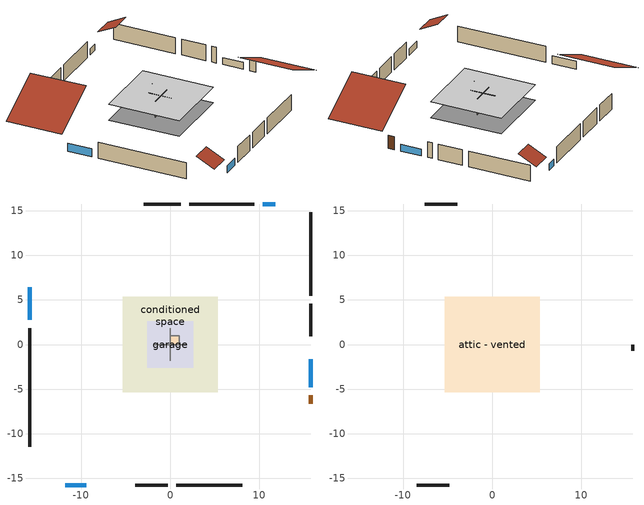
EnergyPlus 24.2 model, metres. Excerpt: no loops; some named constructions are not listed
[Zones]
conditioned space
 floor foundation (Slab2 construction): -5.34,-5.34 -5.34,5.34 5.34,5.34 5.34,-5.34 z0
 wall outside (AdiabaticWallConstruction 1): 15.78,-6.63 15.78,-5.71 z0:2.03
 wall outside (AdiabaticWallConstruction): -15.78,6.41 -15.78,2.77 z0:1.22; 11.79,15.78 10.36,15.78 z0:0.98; 15.78,-4.79 15.78,-1.63 z0:1.07; -11.79,-15.78 -9.41,-15.78 z0:1.04
 wall outside (Wall3 construction): -15.78,1.84 -15.78,-11.49 z0:2.44
 wall outside (Wall4 construction): 1.19,15.78 -3,15.78 z0:2.44
 wall outside (Wall7 construction): 15.78,5.5 15.78,14.85 z0:2.44
 wall outside (Wall8 construction): 0.66,-15.78 8.07,-15.78 z0:2.44
 wall to garage (Wall5 construction): 0,-1.83 0,1.83 z0:2.44
 wall to garage (Wall6 construction): 1.83,0 -1.83,0 z0:2.44
 window (WindowConstruction): -15.78,6.4 -15.78,2.77 z0:1.22
 window (WindowConstruction 1): 11.79,15.78 10.36,15.78 z0:0.98
 window (WindowConstruction 2): 15.78,-4.79 15.78,-1.63 z0:1.07
 window (WindowConstruction 3): -11.79,-15.78 -9.41,-15.78 z0:1.04
 door (Door): 15.78,-6.63 15.78,-5.72 z0:2.03
furnace airloop ret air zone
 floor adiabatic (AdiabaticConst): 0,0 0,1 1,1 1,0 z0
 wall adiabatic (AdiabaticConst): 0,1 0,0 1,0 1,1 0,1 z0:1
 ceiling adiabatic (AdiabaticConst): 1,0 1,1 0,1 0,0 z1
garage
 floor foundation (Slab1 construction): -2.59,-2.59 -2.59,2.59 2.59,2.59 2.59,-2.59 z0
 wall outside (Wall1 construction): 9.43,15.78 2.12,15.78 z0:2.44
 wall outside (Wall12 construction): -3.92,-15.78 -0.27,-15.78 z0:2.44
 wall outside (Wall2 construction): 15.78,0.91 15.78,4.57 z0:2.44
attic - vented
 floor to garage (Floor1 construction): -2.59,-2.59 -2.59,2.59 2.59,2.59 2.59,-2.59 z2.44
 floor to conditioned space (Floor2 construction Reversed): -5.34,-5.34 -5.34,5.34 5.34,5.34 5.34,-5.34 z2.44
 wall outside (Wall10 construction): -8.48,-15.78 -4.85,-15.78 z0:2.44
 wall outside (Wall11 construction): 15.78,-0.71 15.78,-0.02 z0:2.44
 wall outside (Wall9 construction): -3.93,15.78 -7.56,15.78 z0:2.44
 roof outside (Roof1 construction): -15.78,7.33,2.44 -8.23,7.33,6.21 -8.23,15.78,6.21 -15.78,15.78,2.44
 roof outside (Roof2 construction): 12.72,15.78,2.44 12.72,13.04,3.81 15.78,13.04,3.81 15.78,15.78,2.44
 roof outside (Roof3 construction): -12.72,-15.78,2.44 -12.72,-13.04,3.81 -15.78,-13.04,3.81 -15.78,-15.78,2.44
 roof outside (Roof4 construction): 15.78,-7.56,2.44 8.43,-7.56,6.11 8.43,-15.78,6.11 15.78,-15.78,2.44
[Material] Roughness=Rough; Thermal Absorptance=0.9
Name | Thickness {m} | Conductivity {W/m-K} | Density {kg/m3} | Specific Heat {J/kg-K} | Solar Absorptance | Visible Absorptance
ceiling loosefill ins | 0.338667 | 0.0480833 | 16.02 | 1046.75 | 0.7 | 0.7
ceiling stud and cavity 1 | 0.1397 | 0.0920385 | 65.682 | 1177.47 | 0.7 | 0.7
gypsum board | 0.0127 | 0.160291 | 801 | 837.4 | 0.6 | 0.6
osb sheathing 0.5 in. 2; osb sheathing 0.5 in. 3 | 0.0127 | 0.115458 | 512.64 | 1214.23 | 0.7 | 0.7
wall stud and cavity 2 | 0.1397 | 0.335416 | 139.0536 | 1170.24 | 0.7 | 0.7
[Construction]
Floor2 construction: ceiling loosefill ins, ceiling stud and cavity 1, gypsum board
Wall5 construction Reversed: gypsum board, wall stud and cavity 2, osb sheathing 0.5 in. 2
Wall6 construction Reversed: gypsum board, wall stud and cavity 2, osb sheathing 0.5 in. 3
[EnergyManagementSystem:Program]
natural_vent_program: Set Tin = tin_s; Set Tout = tout_s; Set Wout = out_wt_s; Set Pbar = out_pb_s; Set Phiout = (@RhFnTdbWPb Tout Wout Pbar); Set MaxHR = 0.0115; Set Tnvsp = (htg_sp_s + clg_sp_s) / 2; Set NVavail = natural_vent_s; Set ClgSsnAvail = cool_season; Set Qnv = 0; Set Qwhf = 0; Set whole_house_fan_mix_act = 0; Set whole_house_fan_act = 0; If ((Wout < MaxHR) && (Tin > Tout) && (Tin > Tnvsp) && (ClgSsnAvail > 0)); Set WHF_Flow = 0; Set Adj = (Tin-Tnvsp)/(Tin-Tout); Set Adj = (@Min Adj 1); Set Adj = (@Max Adj 0); If (WHF_Flow > 0); Set Qwhf = WHF_Flow*Adj; Set whole_house_fan_mix_act = WHF_Flow*Adj; Set WHF_W = 0; Set whole_house_fan_act = WHF_W*Adj; ElseIf (NVavail > 0); Set NVArea = 4683.3165688320005; Set Cs = 8.968567957270247e-05; Set Cw = 6.158219665777789e-05; Set Tdiff = Tin-Tout; Set dT = (@Abs Tdiff); Set Vwind = site_vw_s; Set SGNV = NVArea*Adj*((((Cs*dT)+(Cw*(Vwind^2)))^0.5)/1000); Set MaxNV = 1.5454705606656003; Set Qnv = (@Min SGNV MaxNV); EndIf; EndIf; Set natural_vent_flow_act = Qnv; Set whole_house_fan_flow_act = Qwhf; Set natural_vent_program_Qnv = Qnv; Set natural_vent_program_Qwhf = Qwhf
room_ac_supply_fan_disaggregate_program: Set room_ac_supply_fan_clg = 0; If room_ac_clg_coil_s > 0; Set room_ac_supply_fan_clg = room_ac_supply_fan_s; EndIf
total_airflows_program: Set total_infil_flow_rate = 0; Set total_mechvent_flow_rate = 0; Set total_natvent_flow_rate = 0; Set total_whf_flow_rate = 0; Set total_infil_flow_rate = total_infil_flow_rate + (infil_program_Qinf * 1); Set total_mechvent_flow_rate = total_mechvent_flow_rate + (infil_program_Qfan * 1); Set total_natvent_flow_rate = total_natvent_flow_rate + (natural_vent_program_Qnv * 1); Set total_whf_flow_rate = total_whf_flow_rate + (natural_vent_program_Qwhf * 1)
total_loads_program: Set loads_htg_tot = 0; Set loads_clg_tot = 0; If htg_load_cond > 0; Set loads_htg_tot = loads_htg_tot + (htg_load_cond - clg_load_cond) * 1.0; Set loads_htg_tot = loads_htg_tot + (htg_load_duct - clg_load_duct) * 1.0; EndIf; Set loads_htg_tot = (@Max loads_htg_tot 0); If clg_load_cond > 0; Set loads_clg_tot = loads_clg_tot + (clg_load_cond - htg_load_cond) * 0.4; Set loads_clg_tot = loads_clg_tot + (clg_load_duct - htg_load_duct) * 0.4; EndIf; Set loads_clg_tot = (@Max loads_clg_tot 0)
unmet_hours_program: Set htg_unmet_hours = 0; Set clg_unmet_hours = 0; Set unit_htg_unmet_hours = 0; If ((DayOfYear >= 1) && (DayOfYear <= 365)); Set unit_htg_unmet_hours = unit_htg_unmet_hours + conditioned_space_htg_unmet_s; If unit_htg_unmet_hours > htg_unmet_hours; Set htg_unmet_hours = unit_htg_unmet_hours; EndIf; EndIf; Set unit_clg_unmet_hours = 0; If ((DayOfYear >= 1) && (DayOfYear <= 365)); Set unit_clg_unmet_hours = unit_clg_unmet_hours + conditioned_space_clg_unmet_s; If unit_clg_unmet_hours > clg_unmet_hours; Set clg_unmet_hours = unit_clg_unmet_hours; EndIf; EndIf
water_heater_Control: Set water_heater_HPWHSchedOverride = water_heater_T_set; If (water_heater_amb_temp<5.56) || (water_heater_amb_temp>48.89); Set water_heater_UESchedOverride = water_heater_T_set; Set water_heater_LESchedOverride = water_heater_T_set; Else; Set water_heater_UESchedOverride = water_heater_T_set - 9.0; Set water_heater_LESchedOverride = 0; EndIf
water_heater_hpwh_EC_adj: If WarmupFlag == 0; Set dhw_e_cons = water_heater_tank_energy + water_heater_tank_on_cycle_parasitic + water_heater_tank_off_cycle_parasitic + water_heater_coil_energy + water_heater_fan_energy; Set water_heater_hpwh_ec_adj_act = 0.0 * dhw_e_cons / 1; EndIf
water_heater_InletAir: Set water_heater_Tamb_act = water_heater_amb_temp; Set water_heater_RHamb_act = 0; Set water_heater_RHamb_act = water_heater_RHamb_act + (water_heater_amb_rh / 100) / 1; Set water_heater_sens_act = (0 - water_heater_sens_cool - (water_heater_tl + water_heater_fan_pwr)) / 1; Set water_heater_lat_act = (0 - water_heater_lat_cool) / 1
[EnergyManagementSystem:Subroutine]
furnace_airloop_0_duct_subroutine: Set AH_MFR = furnace_airloop_AH_MFR / 1; If AH_MFR > 0; Set AH_Tout = furnace_airloop_AH_Tout; Set AH_Wout = furnace_airloop_AH_Wout; Set RA_T = furnace_airloop_RA_T; Set RA_W = furnace_airloop_Ra_W; Set Fan_RTF = furnace_airloop_Fan_RTF; Set DZ_T = furnace_airloop_0_DZ_T; Set DZ_W = furnace_airloop_0_DZ_W; Set AH_VFR = furnace_airloop_AH_VFR / 1; Set h_SA = (@HFnTdbW AH_Tout AH_Wout); Set h_RA = (@HFnTdbW RA_T RA_W); Set h_fg = (@HfgAirFnWTdb AH_Wout AH_Tout); Set h_DZ = (@HFnTdbW DZ_T DZ_W); Set air_cp = 1006.0; Set f_sup = 0.19999999999999998; Set f_ret = 0.1; Set sup_lk_mfr = f_sup * AH_MFR; Set ret_lk_mfr = f_ret * AH_MFR; Set SupTotLkToCond = sup_lk_mfr*(h_RA - h_SA); Set SupLatLkToCond = sup_lk_mfr*h_fg*(RA_W-AH_Wout); Set SupSensLkToCond = SupTotLkToCond-SupLatLkToCond; Set supply_ua = 39.931; Set eTm = 0-((Fan_RTF/(AH_MFR*air_cp))*supply_ua); Set t_sup = DZ_T+((AH_Tout-DZ_T)*(@Exp eTm)); Set SupCondToCond = AH_MFR*air_cp*(t_sup-AH_Tout); Set SupCondToDZ = 0-SupCondToCond; Set return_ua = 6.478; Set eTm = 0-((Fan_RTF/(AH_MFR*air_cp))*return_ua); Set t_ret = DZ_T+((RA_T-DZ_T)*(@Exp eTm)); Set RetCondToRP = AH_MFR*air_cp*(t_ret-RA_T); Set RetCondToDZ = 0-RetCondToRP; Set RetLatLkToRP = 0; Set RetSensLkToRP = ret_lk_mfr*air_cp*(DZ_T-RA_T); Set SupTotLkToDZ = sup_lk_mfr*(h_SA-h_DZ); Set SupLatLkToDZ = sup_lk_mfr*h_fg*(AH_Wout-DZ_W); Set SupSensLkToDZ = SupTotLkToDZ-SupLatLkToDZ; Set FracOutsideToCond = 1.0; Set FracOutsideToDZ = 0.0; Set FracCondToOutside = 0.0; Set FracDZToOutside = 1.0; Set FracDZToCond = 0.0; Set FracCondToDZ = 0.0; Set lk_imbal_vfr = @ABS(f_sup - f_ret) * AH_VFR; Set ImbalLkCondToDZ = lk_imbal_vfr * FracCondToDZ; Set ImbalLkDZToCond = lk_imbal_vfr * FracDZToCond; Set ImbalLkOutsideToCond = lk_imbal_vfr * FracOutsideToCond; Set ImbalLkOutsideToDZ = lk_imbal_vfr * FracOutsideToDZ; Set ImbalLkCondToOutside = lk_imbal_vfr * FracCondToOutside; Set ImbalLkDZToOutside = lk_imbal_vfr * FracDZToOutside; Else; Set SupLatLkToCond = 0; Set SupSensLkToCond = 0; Set SupCondToCond = 0; Set RetCondToRP = 0; Set RetLatLkToRP = 0; Set RetSensLkToRP = 0; Set RetCondToDZ = 0; Set SupCondToDZ = 0; Set SupLatLkToDZ = 0; Set SupSensLkToDZ = 0; Set ImbalLkCondToDZ = 0; Set ImbalLkDZToCond = 0; Set ImbalLkOutsideToCond = 0; Set ImbalLkOutsideToDZ = 0; Set ImbalLkCondToOutside = 0; Set ImbalLkDZToOutside = 0; EndIf; Set furnace_airloop_0_SupLatLkToCond = SupLatLkToCond; Set furnace_airloop_0_SupSensLkToCond = SupSensLkToCond; Set furnace_airloop_0_SupCondToLv = SupCondToCond; Set furnace_airloop_0_RetCondToRP = RetCondToRP; Set furnace_airloop_0_RetLatLkToRP = RetLatLkToRP; Set furnace_airloop_0_RetSensLkToRP = RetSensLkToRP; Set furnace_airloop_0_RetCondToDZ = RetCondToDZ; Set furnace_airloop_0_SupCondToDZ = SupCondToDZ; Set furnace_airloop_0_SupLatLkToDZ = SupLatLkToDZ; Set furnace_airloop_0_SupSensLkToDZ = SupSensLkToDZ; Set furnace_airloop_0_ZoneMixCondToDZ = ImbalLkCondToDZ; Set furnace_airloop_0_ZoneMixDZToCond = ImbalLkDZToCond; Set furnace_airloop_0_DuctImbalLkSupFanEquivCond = ImbalLkCondToOutside; Set furnace_airloop_0_DuctImbalLkExhFanEquivCond = ImbalLkOutsideToCond; Set furnace_airloop_0_DuctImbalLkSupFanEquivDZ = ImbalLkDZToOutside; Set furnace_airloop_0_DuctImbalLkExhFanEquivDZ = ImbalLkOutsideToDZ
[EnergyManagementSystem:ProgramCallingManager]
attic_vented_1_duct_leakage_imbalance_infil_program_calling_manager: BeginZoneTimestepAfterInitHeatBalance; attic_vented_1_duct_leakage_imbalance_infil_program
component_loads_program_calling_manager: EndOfZoneTimestepAfterZoneReporting; component_loads_program
ev_discharge_pcm: BeginTimestepBeforePredictor; ev_discharge_program
fridge_schedule_1_program_calling_manager: BeginZoneTimestepAfterInitHeatBalance; fridge_schedule_1_program
fridge_schedule_program_calling_manager: BeginZoneTimestepAfterInitHeatBalance; fridge_schedule_program
furnace_airloop_0_duct_program_calling_manager: EndOfSystemTimestepAfterHVACReporting; furnace_airloop_0_duct_program
furnace_supply_fan_disaggregate_program_calling_manager: EndOfSystemTimestepBeforeHVACReporting; furnace_supply_fan_disaggregate_program
infil_program_calling_manager: BeginZoneTimestepAfterInitHeatBalance; infil_program
natural_vent_program_calling_manager: BeginZoneTimestepAfterInitHeatBalance; natural_vent_program
room_ac_supply_fan_disaggregate_program_calling_manager: EndOfSystemTimestepBeforeHVACReporting; room_ac_supply_fan_disaggregate_program
total_airflows_program_calling_manager: EndOfZoneTimestepAfterZoneReporting; total_airflows_program
total_loads_program_calling_manager: EndOfZoneTimestepAfterZoneReporting; total_loads_program
unmet_hours_program_calling_manager: EndOfZoneTimestepBeforeZoneReporting; unmet_hours_program
water_heater_hpwh_EC_adj_ProgramManager: EndOfSystemTimestepBeforeHVACReporting; water_heater_hpwh_EC_adj
water_heater_ProgramManager: InsideHVACSystemIterationLoop; water_heater_Control; water_heater_InletAir
[EnergyManagementSystem:OutputVariable]
Name | EMS Variable | Type of Data in Variable | Update Frequency | EMS Program or Subroutine | Units
furnace supply fan disaggregate htg primary | furnace_supply_fan_primary_htg | Summed | SystemTimestep | furnace_supply_fan_disaggregate_program | J
room ac supply fan disaggregate clg | room_ac_supply_fan_clg | Summed | SystemTimestep | room_ac_supply_fan_disaggregate_program | J
unmet_driving_hours | unmet_driving_hours | Summed | SystemTimestep | ev_discharge_program | hr
loads_htg_tot_peakload_outvar; loads_htg_tot_annual_outvar; loads_htg_tot_timeseries_outvar | loads_htg_tot | Summed | ZoneTimestep | total_loads_program | J
loads_clg_tot_peakload_outvar; loads_clg_tot_annual_outvar; loads_clg_tot_timeseries_outvar | loads_clg_tot | Summed | ZoneTimestep | total_loads_program | J
htg_unmet_hours_annual_outvar; htg_unmet_hours_timeseries_outvar | htg_unmet_hours | Summed | ZoneTimestep | unmet_hours_program | hr
clg_unmet_hours_annual_outvar; clg_unmet_hours_timeseries_outvar | clg_unmet_hours | Summed | ZoneTimestep | unmet_hours_program | hr
unmet_driving_hours_annual_outvar; unmet_driving_hours_timeseries_outvar | unmet_driving_hours | Summed | ZoneTimestep | ev_discharge_program | hr
loads_htg_roofs_annual_outvar; loads_htg_roofs_timeseries_outvar | loads_htg_roofs | Summed | ZoneTimestep | component_loads_program | J
loads_htg_ceilings_annual_outvar; loads_htg_ceilings_timeseries_outvar | loads_htg_ceilings | Summed | ZoneTimestep | component_loads_program | J
loads_htg_walls_annual_outvar; loads_htg_walls_timeseries_outvar | loads_htg_walls | Summed | ZoneTimestep | component_loads_program | J
loads_htg_rim_joists_annual_outvar; loads_htg_rim_joists_timeseries_outvar | loads_htg_rim_joists | Summed | ZoneTimestep | component_loads_program | J
loads_htg_foundation_walls_annual_outvar; loads_htg_foundation_walls_timeseries_outvar | loads_htg_foundation_walls | Summed | ZoneTimestep | component_loads_program | J
loads_htg_doors_annual_outvar; loads_htg_doors_timeseries_outvar | loads_htg_doors | Summed | ZoneTimestep | component_loads_program | J
loads_htg_windows_conduction_annual_outvar; loads_htg_windows_conduction_timeseries_outvar | loads_htg_windows_conduction | Summed | ZoneTimestep | component_loads_program | J
loads_htg_windows_solar_annual_outvar; loads_htg_windows_solar_timeseries_outvar | loads_htg_windows_solar | Summed | ZoneTimestep | component_loads_program | J
loads_htg_skylights_conduction_annual_outvar; loads_htg_skylights_conduction_timeseries_outvar | loads_htg_skylights_conduction | Summed | ZoneTimestep | component_loads_program | J
loads_htg_skylights_solar_annual_outvar; loads_htg_skylights_solar_timeseries_outvar | loads_htg_skylights_solar | Summed | ZoneTimestep | component_loads_program | J
loads_htg_floors_annual_outvar; loads_htg_floors_timeseries_outvar | loads_htg_floors | Summed | ZoneTimestep | component_loads_program | J
loads_htg_slabs_annual_outvar; loads_htg_slabs_timeseries_outvar | loads_htg_slabs | Summed | ZoneTimestep | component_loads_program | J
loads_htg_internal_mass_annual_outvar; loads_htg_internal_mass_timeseries_outvar | loads_htg_internal_mass | Summed | ZoneTimestep | component_loads_program | J
loads_htg_infil_annual_outvar; loads_htg_infil_timeseries_outvar | loads_htg_infil | Summed | ZoneTimestep | component_loads_program | J
loads_htg_natvent_annual_outvar; loads_htg_natvent_timeseries_outvar | loads_htg_natvent | Summed | ZoneTimestep | component_loads_program | J
loads_htg_mechvent_annual_outvar; loads_htg_mechvent_timeseries_outvar | loads_htg_mechvent | Summed | ZoneTimestep | component_loads_program | J
loads_htg_whf_annual_outvar; loads_htg_whf_timeseries_outvar | loads_htg_whf | Summed | ZoneTimestep | component_loads_program | J
loads_htg_ducts_annual_outvar; loads_htg_ducts_timeseries_outvar | loads_htg_ducts | Summed | ZoneTimestep | component_loads_program | J
loads_htg_intgains_annual_outvar; loads_htg_intgains_timeseries_outvar | loads_htg_intgains | Summed | ZoneTimestep | component_loads_program | J
loads_htg_lighting_annual_outvar; loads_htg_lighting_timeseries_outvar | loads_htg_lighting | Summed | ZoneTimestep | component_loads_program | J
loads_clg_roofs_annual_outvar; loads_clg_roofs_timeseries_outvar | loads_clg_roofs | Summed | ZoneTimestep | component_loads_program | J
loads_clg_ceilings_annual_outvar; loads_clg_ceilings_timeseries_outvar | loads_clg_ceilings | Summed | ZoneTimestep | component_loads_program | J
loads_clg_walls_annual_outvar; loads_clg_walls_timeseries_outvar | loads_clg_walls | Summed | ZoneTimestep | component_loads_program | J
loads_clg_rim_joists_annual_outvar; loads_clg_rim_joists_timeseries_outvar | loads_clg_rim_joists | Summed | ZoneTimestep | component_loads_program | J
loads_clg_foundation_walls_annual_outvar; loads_clg_foundation_walls_timeseries_outvar | loads_clg_foundation_walls | Summed | ZoneTimestep | component_loads_program | J
loads_clg_doors_annual_outvar; loads_clg_doors_timeseries_outvar | loads_clg_doors | Summed | ZoneTimestep | component_loads_program | J
loads_clg_windows_conduction_annual_outvar; loads_clg_windows_conduction_timeseries_outvar | loads_clg_windows_conduction | Summed | ZoneTimestep | component_loads_program | J
loads_clg_windows_solar_annual_outvar; loads_clg_windows_solar_timeseries_outvar | loads_clg_windows_solar | Summed | ZoneTimestep | component_loads_program | J
loads_clg_skylights_conduction_annual_outvar; loads_clg_skylights_conduction_timeseries_outvar | loads_clg_skylights_conduction | Summed | ZoneTimestep | component_loads_program | J
loads_clg_skylights_solar_annual_outvar; loads_clg_skylights_solar_timeseries_outvar | loads_clg_skylights_solar | Summed | ZoneTimestep | component_loads_program | J
loads_clg_floors_annual_outvar; loads_clg_floors_timeseries_outvar | loads_clg_floors | Summed | ZoneTimestep | component_loads_program | J
loads_clg_slabs_annual_outvar; loads_clg_slabs_timeseries_outvar | loads_clg_slabs | Summed | ZoneTimestep | component_loads_program | J
loads_clg_internal_mass_annual_outvar; loads_clg_internal_mass_timeseries_outvar | loads_clg_internal_mass | Summed | ZoneTimestep | component_loads_program | J
loads_clg_infil_annual_outvar; loads_clg_infil_timeseries_outvar | loads_clg_infil | Summed | ZoneTimestep | component_loads_program | J
loads_clg_natvent_annual_outvar; loads_clg_natvent_timeseries_outvar | loads_clg_natvent | Summed | ZoneTimestep | component_loads_program | J
loads_clg_mechvent_annual_outvar; loads_clg_mechvent_timeseries_outvar | loads_clg_mechvent | Summed | ZoneTimestep | component_loads_program | J
loads_clg_whf_annual_outvar; loads_clg_whf_timeseries_outvar | loads_clg_whf | Summed | ZoneTimestep | component_loads_program | J
loads_clg_ducts_annual_outvar; loads_clg_ducts_timeseries_outvar | loads_clg_ducts | Summed | ZoneTimestep | component_loads_program | J
loads_clg_intgains_annual_outvar; loads_clg_intgains_timeseries_outvar | loads_clg_intgains | Summed | ZoneTimestep | component_loads_program | J
loads_clg_lighting_annual_outvar; loads_clg_lighting_timeseries_outvar | loads_clg_lighting | Summed | ZoneTimestep | component_loads_program | J
total_infil_flow_rate_timeseries_outvar | total_infil_flow_rate | Averaged | ZoneTimestep | total_airflows_program | m^3/s
total_mechvent_flow_rate_timeseries_outvar | total_mechvent_flow_rate | Averaged | ZoneTimestep | total_airflows_program | m^3/s
total_natvent_flow_rate_timeseries_outvar | total_natvent_flow_rate | Averaged | ZoneTimestep | total_airflows_program | m^3/s
total_whf_flow_rate_timeseries_outvar | total_whf_flow_rate | Averaged | ZoneTimestep | total_airflows_program | m^3/s
[Schedule:Day:Interval]
cooling season schedule day; cooling season schedule day 2; cooling season schedule default day; natural vent schedule default day: No, 24:00, 0
cooling season schedule day 1; natural vent schedule day: No, 24:00, 1
exterior lighting schedule day 11: No, 01:00, 0.571429, 03:00, 0.528571, 05:00, 0.5, 06:00, 0.557143, 07:00, 0.628571, 08:00, 0.585714, 09:00, 0.442857, 10:00, 0.357143, 12:00, 0.342857, 13:00, 0.357143, 14:00, 0.4, 15:00, 0.428571, 16:00, 0.5, 17:00, 0.628571, 18:00, 0.8, 19:00, 0.914286, 20:00, 0.971429, 21:00, 1, 22:00, 0.928571, 23:00, 0.8, 24:00, 0.671429
[Schedule:Week:Daily]
cooling season schedule Week Rule - Jan1-May26: cooling season schedule day, cooling season schedule day, cooling season schedule day, cooling season schedule day, cooling season schedule day, cooling season schedule day, cooling season schedule day, cooling season schedule default day, cooling season schedule default day, cooling season schedule default day, cooling season schedule default day, cooling season schedule default day
cooling season schedule Week Rule - May27-Jun2: cooling season schedule day, cooling season schedule day, cooling season schedule day, cooling season schedule day, cooling season schedule day, cooling season schedule day 1, cooling season schedule day 1, cooling season schedule default day, cooling season schedule default day, cooling season schedule default day, cooling season schedule default day, cooling season schedule default day
cooling season schedule Week Rule - Jun3-Sep29: cooling season schedule day 1, cooling season schedule day 1, cooling season schedule day 1, cooling season schedule day 1, cooling season schedule day 1, cooling season schedule day 1, cooling season schedule day 1, cooling season schedule default day, cooling season schedule default day, cooling season schedule default day, cooling season schedule default day, cooling season schedule default day
cooling season schedule Week Rule - Sep30-Oct6: cooling season schedule day 1, cooling season schedule day 2, cooling season schedule day 2, cooling season schedule day 2, cooling season schedule day 2, cooling season schedule day 2, cooling season schedule day 2, cooling season schedule default day, cooling season schedule default day, cooling season schedule default day, cooling season schedule default day, cooling season schedule default day
cooling season schedule Week Rule - Oct7-Dec31: cooling season schedule day 2, cooling season schedule day 2, cooling season schedule day 2, cooling season schedule day 2, cooling season schedule day 2, cooling season schedule day 2, cooling season schedule day 2, cooling season schedule default day, cooling season schedule default day, cooling season schedule default day, cooling season schedule default day, cooling season schedule default day
natural vent schedule Week Rule - Jan1-Jan6: natural vent schedule day, natural vent schedule day, natural vent schedule default day, natural vent schedule day, natural vent schedule default day, natural vent schedule day, natural vent schedule default day, natural vent schedule default day, natural vent schedule default day, natural vent schedule default day, natural vent schedule default day, natural vent schedule default day
natural vent schedule Week Rule - Jan7-Dec31: natural vent schedule default day, natural vent schedule day, natural vent schedule default day, natural vent schedule day, natural vent schedule default day, natural vent schedule day, natural vent schedule default day, natural vent schedule default day, natural vent schedule default day, natural vent schedule default day, natural vent schedule default day, natural vent schedule default day
[Schedule:Year]
cooling season schedule: cooling season schedule Week Rule - Jan1-May26, 1, 1, 5, 26, cooling season schedule Week Rule - May27-Jun2, 5, 27, 6, 2, cooling season schedule Week Rule - Jun3-Sep29, 6, 3, 9, 29, cooling season schedule Week Rule - Sep30-Oct6, 9, 30, 10, 6, cooling season schedule Week Rule - Oct7-Dec31, 10, 7, 12, 31
natural vent schedule: natural vent schedule Week Rule - Jan1-Jan6, 1, 1, 1, 6, natural vent schedule Week Rule - Jan7-Dec31, 1, 7, 12, 31
[Schedule:File] File=in.schedules.csv; Rows to Skip at Top=1; Number of Hours of Data=8760; Column Separator=Comma; Interpolate to Timestep=Yes; Minutes per Item=15; Adjust Schedule for Daylight Savings=Yes
Name | Column Number
electric_vehicle_charging | 13
electric_vehicle_discharging | 14
hot_water_dishwasher | 6
